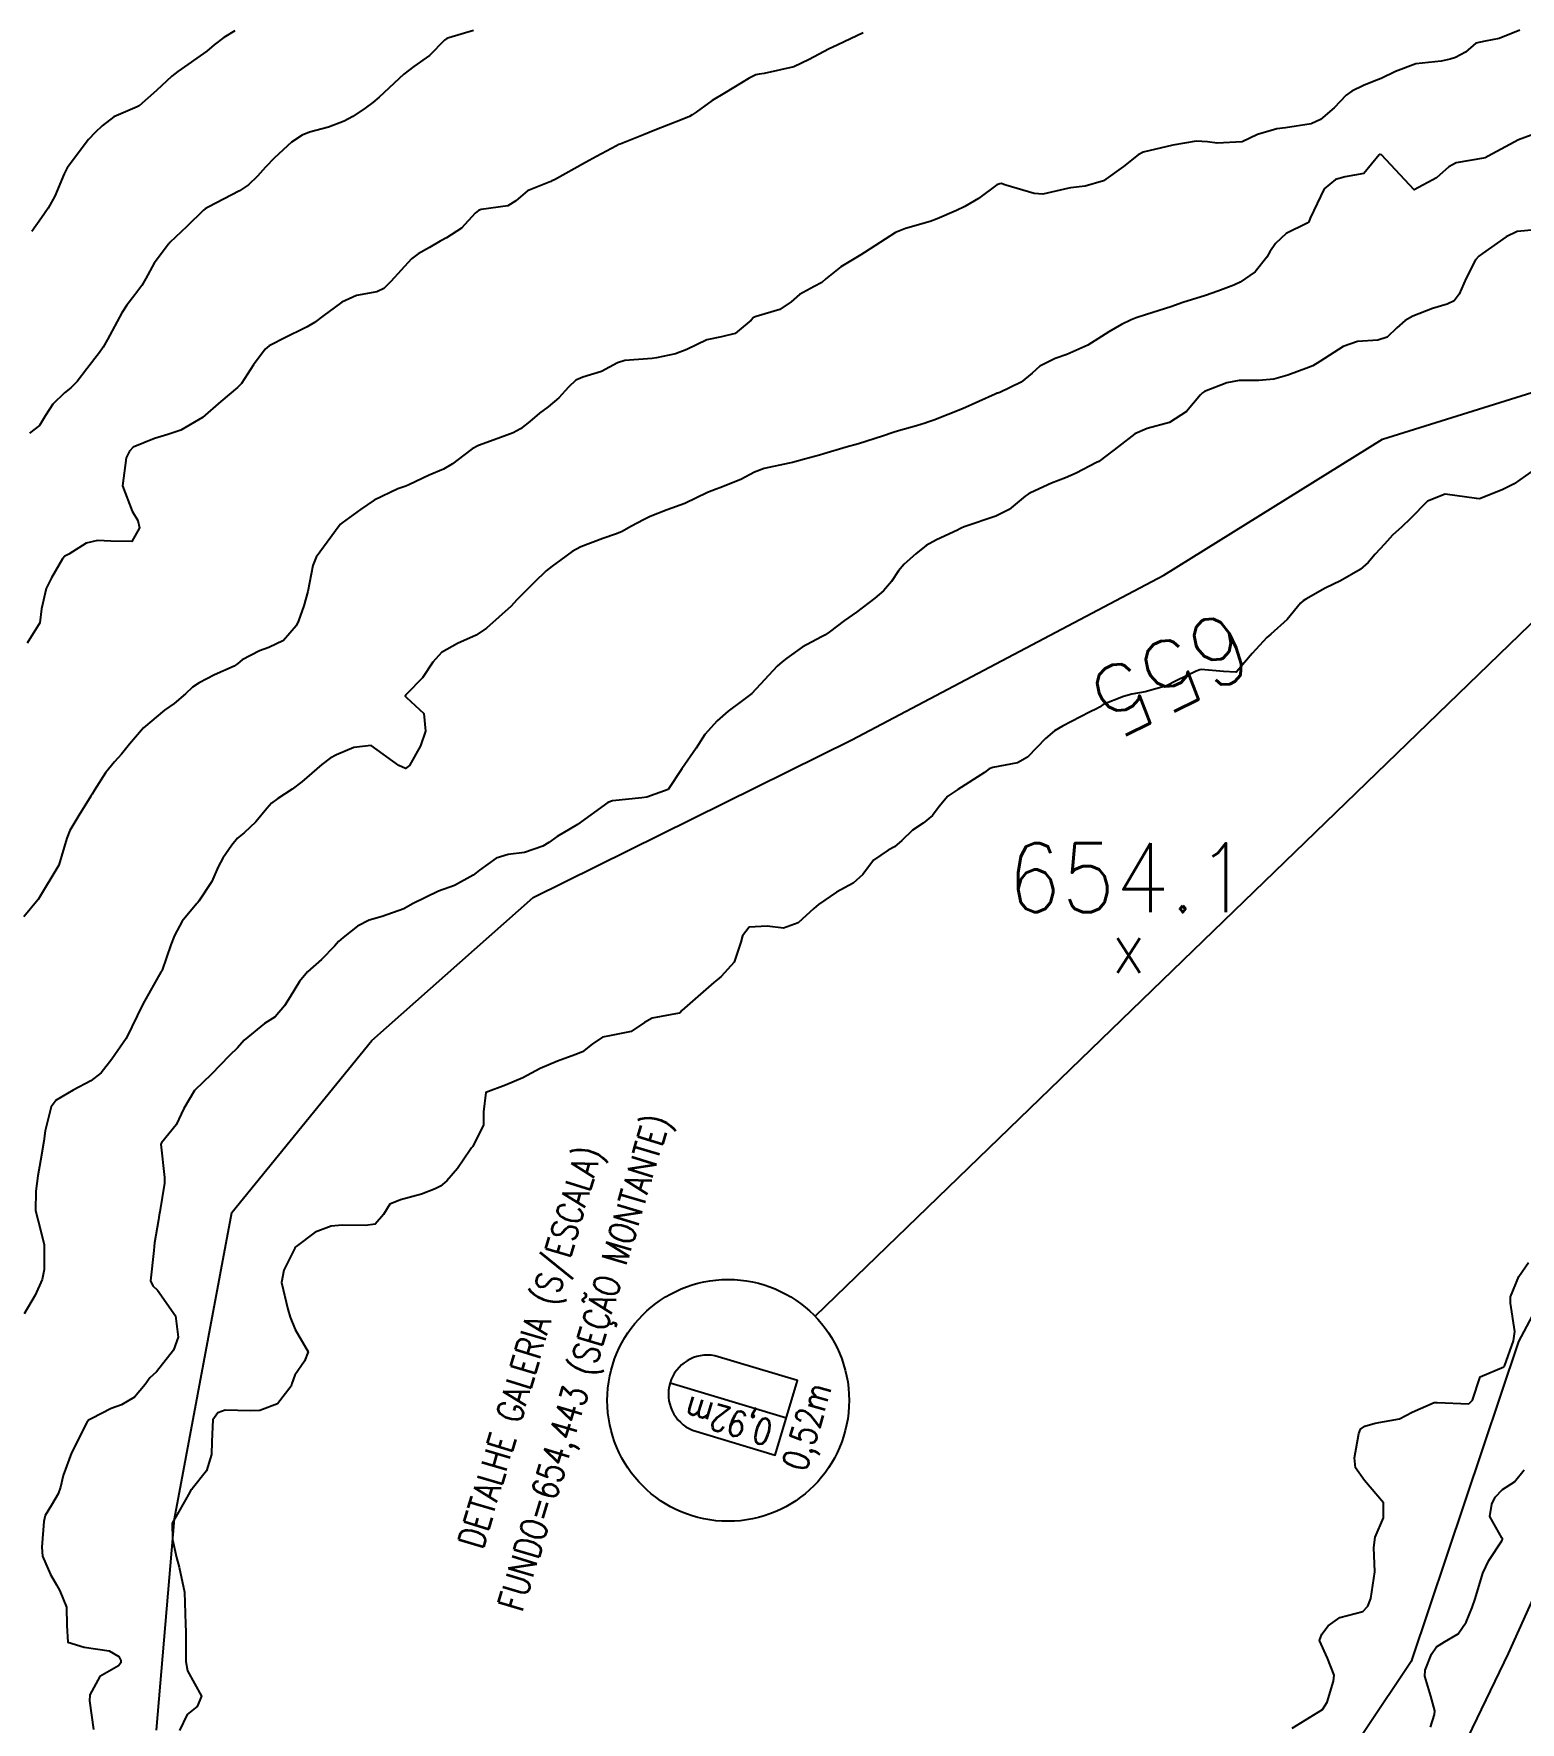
# Model space of a CAD drawing. Header units: metres. Extents: x 292545 to 299085, y 7450245 to 7463078.
# Drawn here: x 296495.3 to 296581.4, y 7460554.3 to 7460652 of the extents above; entities that cross this region are included whole.
import ezdxf
from ezdxf.enums import TextEntityAlignment as Align

# ---------------------------------------------------------------- set-up
doc = ezdxf.new("R2010")
doc.units = ezdxf.units.M
doc.linetypes.add('CONTINUO', pattern=[0])
for name, color, linetype in [('Cotas', 45, 'Continuous'), ('Curvas de Nivel 1m', 11, 'Continuous'), ('Curvas de Nivel 5m', 15, 'Continuous'), ('Hidrografia', 140, 'Continuous'), ('Linha Férrea', 20, 'Continuous'), ('Pontos Cotados', 45, 'Continuous'), ('TEXTO', 45, 'Continuous')]:
    doc.layers.add(name, color=color, linetype=linetype)
doc.styles.add('ROMANS', font='romans', dxfattribs={"height": 0.2})
doc.styles.add('Style-STANDARD', font='STANDARD.shx')

# ---------------------------------------------------------------- blocks, each defined once
blk = doc.blocks.new('ELVTXT_3')
at = {"layer": 'Pontos Cotados', "linetype": 'Continuous', "style": 'Style-STANDARD'}
for s, height, p in [('654.1', 4, (0, 4)), ('x', 3, (0, 0))]:
    blk.add_text(s, height=height, dxfattribs=at).set_placement(p, align=Align.MIDDLE_CENTER)

msp = doc.modelspace()

# ---------------------------------------------------------------- linework, layer by layer
at = {"layer": 'Curvas de Nivel 1m', "flags": 128}
for points, elevation in [([(296581.356, 7460652.259), (296580.176, 7460651.773), (296579.349, 7460651.605), (296578.812, 7460651.502), (296578.213, 7460650.971), (296577.649, 7460650.668), (296577.339, 7460650.567), (296576.803, 7460650.453), (296575.336, 7460650.3), (296574.173, 7460649.859), (296573.327, 7460649.453), (296573.026, 7460649.332), (296572.311, 7460649.04), (296571.643, 7460648.722), (296571.314, 7460648.481), (296570.607, 7460647.756), (296569.826, 7460647.072), (296569.29, 7460646.838), (296567.788, 7460646.595), (296567.287, 7460646.544), (296566.185, 7460646.21), (296565.28, 7460645.795), (296563.84, 7460645.703), (296563.279, 7460645.787), (296562.617, 7460645.819), (296561.277, 7460645.604), (296559.565, 7460645.196), (296559.271, 7460645.045), (296558.411, 7460644.356), (296557.256, 7460643.526), (296556.195, 7460643.231), (296555.355, 7460643.135), (296555.251, 7460643.11), (296553.752, 7460642.756), (296553.246, 7460642.801), (296551.611, 7460643.286), (296551.335, 7460643.37), (296551.254, 7460643.367), (296551.085, 7460643.292), (296550.026, 7460642.517), (296549.234, 7460642.046), (296548.739, 7460641.809), (296547.627, 7460641.334), (296547.221, 7460641.182), (296545.796, 7460640.775), (296545.215, 7460640.543), (296543.428, 7460639.387), (296543.201, 7460639.248), (296542.043, 7460638.553), (296541.187, 7460637.852), (296540.941, 7460637.657), (296540.508, 7460637.417), (296539.653, 7460636.948), (296539.169, 7460636.529), (296538.526, 7460636.076), (296537.156, 7460635.684), (296537.001, 7460635.616), (296536.857, 7460635.463), (296535.927, 7460634.691), (296535.143, 7460634.498), (296534.292, 7460634.338), (296533.136, 7460633.773), (296532.482, 7460633.51), (296531.374, 7460633.282), (296531.129, 7460633.253), (296529.539, 7460633.134), (296529.124, 7460632.989), (296528.186, 7460632.495), (296527.112, 7460632.172), (296526.699, 7460631.994), (296526.275, 7460631.588), (296525.729, 7460630.968), (296525.096, 7460630.458), (296524.606, 7460630.089), (296524.048, 7460629.61), (296523.51, 7460629.185), (296523.076, 7460628.943), (296521.981, 7460628.545), (296521.069, 7460628.217), (296520.703, 7460628.018), (296520.213, 7460627.659), (296519.563, 7460627.157), (296519.051, 7460626.854), (296518.22, 7460626.504), (296517.037, 7460625.947), (296516.859, 7460625.869), (296516.399, 7460625.7), (296515.026, 7460625.056), (296514.243, 7460624.505), (296513.178, 7460623.738), (296513.087, 7460623.665), (296513.011, 7460623.572), (296511.671, 7460621.76), (296511.47, 7460621.278), (296511.185, 7460619.767), (296510.955, 7460618.929), (296510.649, 7460618.07), (296510.517, 7460617.774), (296509.788, 7460616.928), (296508.93, 7460616.53), (296508.388, 7460616.336), (296507.395, 7460615.805), (296507.128, 7460615.6), (296506.918, 7460615.452), (296505.789, 7460614.948), (296504.903, 7460614.488), (296504.51, 7460614.232), (296504.104, 7460613.848), (296503.452, 7460613.29), (296502.883, 7460612.889), (296501.681, 7460611.878), (296500.863, 7460610.935), (296500.404, 7460610.348), (296499.993, 7460609.899), (296499.469, 7460609.279), (296498.828, 7460608.264), (296498.701, 7460608.035), (296498.626, 7460607.912), (296497.937, 7460606.793), (296497.414, 7460605.924), (296497.228, 7460605.495), (296496.773, 7460603.93), (296495.566, 7460601.948), (296494.743, 7460600.94)], 658), ([(296543.35, 7460652.088), (296541.882, 7460651.402), (296541.34, 7460651.142), (296540.208, 7460650.547), (296539.33, 7460650.126), (296537.612, 7460649.742), (296537.325, 7460649.708), (296537.129, 7460649.658), (296536.745, 7460649.466), (296535.863, 7460648.926), (296535.31, 7460648.605), (296534.609, 7460648.182), (296533.665, 7460647.496), (296533.447, 7460647.343), (296533.291, 7460647.26), (296532.872, 7460647.09), (296531.282, 7460646.464), (296530.628, 7460646.188), (296529.274, 7460645.663), (296529.198, 7460645.627), (296529.059, 7460645.552), (296527.899, 7460644.932), (296527.263, 7460644.584), (296525.463, 7460643.597), (296525.325, 7460643.526), (296525.251, 7460643.501), (296523.903, 7460642.954), (296523.234, 7460642.378), (296522.767, 7460642.089), (296521.226, 7460641.872), (296521.063, 7460641.814), (296520.885, 7460641.653), (296520.079, 7460640.797), (296519.209, 7460640.234), (296518.841, 7460640.039), (296518.235, 7460639.68), (296517.574, 7460639.311), (296517.196, 7460639.026), (296515.992, 7460637.708), (296515.597, 7460637.293), (296515.174, 7460637.114), (296514.005, 7460636.897), (296513.165, 7460636.516), (296512.714, 7460636.19), (296512.137, 7460635.75), (296511.573, 7460635.331), (296511.146, 7460635.083), (296509.738, 7460634.38), (296509.136, 7460634.081), (296508.943, 7460633.984), (296508.711, 7460633.794), (296508.037, 7460632.888), (296507.342, 7460631.808), (296507.236, 7460631.683), (296507.109, 7460631.578), (296506.156, 7460630.765), (296505.083, 7460629.84), (296503.828, 7460629.1), (296503.073, 7460628.86), (296502.309, 7460628.629), (296501.065, 7460628.113), (296500.855, 7460627.883), (296500.668, 7460627.495), (296500.449, 7460625.889), (296501.021, 7460624.421), (296501.344, 7460623.877), (296501.44, 7460623.444), (296501.001, 7460622.658), (296499.787, 7460622.684), (296499.001, 7460622.711), (296498.346, 7460622.57), (296497.342, 7460621.927), (296497.116, 7460621.804), (296496.989, 7460621.658), (296496.353, 7460620.559), (296496.03, 7460619.944), (296495.775, 7460618.771), (296495.662, 7460617.949), (296494.931, 7460616.773)], 659), ([(296506.954, 7460652.209), (296506.318, 7460651.82), (296505.763, 7460651.401), (296505.335, 7460651.036), (296503.662, 7460649.855), (296503.32, 7460649.581), (296502.427, 7460648.753), (296501.414, 7460647.879), (296501.347, 7460647.835), (296501.302, 7460647.816), (296499.96, 7460647.233), (296499.285, 7460646.724), (296498.873, 7460646.32), (296498.488, 7460645.918), (296497.256, 7460644.285), (296497.07, 7460643.932), (296496.537, 7460642.64), (296496.148, 7460641.941), (296495.773, 7460641.396), (296495.213, 7460640.606)], 661), ([(296582.025, 7460646.183), (296581.283, 7460645.897), (296579.532, 7460644.956), (296579.36, 7460644.87), (296579.271, 7460644.842), (296577.671, 7460644.572), (296577.263, 7460644.346), (296576.534, 7460643.71), (296575.243, 7460643.01), (296573.352, 7460645.029), (296573.273, 7460645.065), (296573.245, 7460645.059), (296573.216, 7460645.031), (296572.339, 7460643.957), (296571.254, 7460643.771), (296570.697, 7460643.612), (296570.045, 7460643.068), (296569.226, 7460641.377), (296569.15, 7460641.154), (296569.045, 7460641.082), (296567.836, 7460640.475), (296567.211, 7460639.905), (296566.891, 7460639.418), (296566.708, 7460639.105), (296566.042, 7460638.26), (296565.181, 7460637.66), (296564.804, 7460637.5), (296563.876, 7460637.139), (296563.17, 7460636.897), (296561.847, 7460636.482), (296561.164, 7460636.233), (296559.757, 7460635.789), (296559.157, 7460635.607), (296558.867, 7460635.492), (296558.304, 7460635.208), (296557.566, 7460634.799), (296557.146, 7460634.523), (296556.352, 7460634.017), (296555.135, 7460633.484), (296554.466, 7460633.25), (296553.579, 7460632.81), (296553.12, 7460632.408), (296552.5, 7460631.888), (296551.256, 7460631.288), (296551.143, 7460631.25), (296551.102, 7460631.235), (296550.995, 7460631.185), (296549.093, 7460630.341), (296547.427, 7460629.675), (296547.085, 7460629.556), (296546.924, 7460629.502), (296546.426, 7460629.347), (296545.381, 7460629.056), (296545.079, 7460628.963), (296544.464, 7460628.756), (296543.072, 7460628.317), (296542.354, 7460628.113), (296541.066, 7460627.732), (296540.819, 7460627.659), (296539.942, 7460627.421), (296539.256, 7460627.232), (296539.059, 7460627.188), (296537.615, 7460626.891), (296537.051, 7460626.675), (296536.258, 7460626.255), (296535.037, 7460625.761), (296534.824, 7460625.694), (296534.332, 7460625.487), (296533.026, 7460624.857), (296531.99, 7460624.483), (296531.019, 7460624.112), (296530.631, 7460623.92), (296529.936, 7460623.541), (296529.341, 7460623.215), (296529.008, 7460623.074), (296528.271, 7460622.827), (296527.001, 7460622.357), (296526.499, 7460622.084), (296525.831, 7460621.592), (296525.344, 7460621.24), (296524.983, 7460620.953), (296524.3, 7460620.279), (296523.614, 7460619.613), (296523.297, 7460619.28), (296522.956, 7460618.913), (296521.536, 7460617.641), (296520.939, 7460617.238), (296519.849, 7460616.746), (296518.928, 7460616.228), (296518.433, 7460615.677), (296517.828, 7460614.768), (296516.895, 7460613.83), (296516.834, 7460613.761), (296516.829, 7460613.701), (296516.892, 7460613.639), (296517.908, 7460612.71), (296518.006, 7460611.683), (296517.718, 7460610.829), (296517.073, 7460609.697), (296516.841, 7460609.526), (296516.462, 7460609.704), (296514.86, 7460610.848), (296513.849, 7460610.739), (296512.851, 7460610.307), (296512.479, 7460610.115), (296512.003, 7460609.753), (296510.833, 7460608.752), (296510.278, 7460608.326), (296509.449, 7460607.784), (296509.091, 7460607.517), (296508.817, 7460607.198), (296508.18, 7460606.426), (296507.494, 7460605.803), (296507.121, 7460605.483), (296506.792, 7460605.088), (296506.273, 7460604.332), (296506.004, 7460603.828), (296505.621, 7460602.974), (296504.879, 7460601.839), (296504.819, 7460601.773), (296504.752, 7460601.714), (296503.904, 7460600.685), (296503.462, 7460599.853), (296503.259, 7460599.321), (296502.763, 7460597.859), (296502.742, 7460597.82), (296502.702, 7460597.766), (296501.635, 7460595.876), (296500.663, 7460593.89), (296499.844, 7460592.699), (296499.225, 7460591.904), (296498.628, 7460591.442), (296497.599, 7460590.896), (296496.617, 7460590.33), (296496.33, 7460589.934), (296495.986, 7460588.552), (296495.898, 7460587.947), (296495.709, 7460586.812), (296495.56, 7460585.95), (296495.444, 7460585.061), (296495.422, 7460583.951), (296495.729, 7460582.743), (296495.922, 7460581.946), (296495.917, 7460580.527), (296495.802, 7460579.947), (296495.398, 7460579.037), (296494.768, 7460577.957)], 657), ([(296583.075, 7460640.765), (296581.22, 7460640.604), (296580.572, 7460640.296), (296579.207, 7460639.328), (296578.993, 7460639.174), (296578.789, 7460638.964), (296578.255, 7460637.901), (296577.851, 7460636.973), (296577.563, 7460636.582), (296577.167, 7460636.399), (296576.313, 7460636.142), (296575.16, 7460635.695), (296574.733, 7460635.439), (296574.252, 7460635.019), (296573.685, 7460634.487), (296573.146, 7460634.308), (296571.961, 7460634.226), (296571.142, 7460633.941), (296569.785, 7460633.07), (296569.377, 7460632.828), (296569.128, 7460632.728), (296567.924, 7460632.289), (296567.117, 7460632.053), (296566.252, 7460631.977), (296565.116, 7460631.97), (296564.409, 7460631.841), (296563.106, 7460631.332), (296562.992, 7460631.264), (296562.878, 7460631.152), (296562.069, 7460630.184), (296561.087, 7460629.551), (296559.791, 7460629.189), (296559.08, 7460628.884), (296558.131, 7460628.151), (296557.064, 7460627.35), (296556.988, 7460627.297), (296556.862, 7460627.222), (296555.68, 7460626.607), (296555.05, 7460626.349), (296554.253, 7460626.044), (296553.036, 7460625.475), (296552.906, 7460625.4), (296552.732, 7460625.273), (296551.788, 7460624.519), (296551.021, 7460624.132), (296549.198, 7460623.501), (296549.014, 7460623.424), (296548.942, 7460623.392), (296548.798, 7460623.322), (296547.588, 7460622.75), (296546.999, 7460622.42), (296546.386, 7460621.952), (296545.72, 7460621.353), (296545.386, 7460620.957), (296544.978, 7460620.341), (296544.525, 7460619.811), (296544.025, 7460619.374), (296542.955, 7460618.573), (296542.265, 7460618.082), (296541.378, 7460617.406), (296541.115, 7460617.233), (296540.939, 7460617.145), (296539.815, 7460616.536), (296538.92, 7460615.899), (296538.656, 7460615.694), (296538.359, 7460615.438), (296536.897, 7460613.871), (296536.674, 7460613.683), (296536.351, 7460613.465), (296535.527, 7460612.834), (296534.881, 7460612.285), (296534.171, 7460611.491), (296533.669, 7460610.69), (296532.843, 7460609.51), (296532.046, 7460608.302), (296530.826, 7460607.86), (296530.535, 7460607.824), (296528.824, 7460607.657), (296528.554, 7460607.554), (296526.81, 7460606.281), (296526.371, 7460606.021), (296525.618, 7460605.592), (296525.149, 7460605.245), (296524.794, 7460605.02), (296523.74, 7460604.664), (296522.787, 7460604.55), (296522.093, 7460604.327), (296521.124, 7460603.646), (296520.937, 7460603.483), (296520.77, 7460603.349), (296519.671, 7460602.754), (296518.76, 7460602.418), (296517.255, 7460601.692), (296516.75, 7460601.401), (296515.5, 7460600.958), (296514.743, 7460600.753), (296514.062, 7460600.404), (296513.233, 7460599.735), (296512.967, 7460599.5), (296512.725, 7460599.245), (296511.987, 7460598.477), (296511.177, 7460597.763), (296510.697, 7460597.194), (296510.157, 7460596.306), (296509.843, 7460595.778), (296509.3, 7460595.157), (296508.673, 7460594.768), (296507.511, 7460593.807), (296507.113, 7460593.356), (296506.649, 7460592.921), (296506.119, 7460592.347), (296505.601, 7460591.83), (296504.623, 7460590.886), (296504.001, 7460589.846), (296503.556, 7460588.893), (296502.706, 7460587.859), (296502.67, 7460587.771), (296502.889, 7460585.857), (296502.884, 7460585.532), (296502.616, 7460583.859), (296502.605, 7460583.797), (296502.536, 7460583.403), (296502.309, 7460582.071), (296502.292, 7460581.863), (296502.266, 7460581.619), (296502.07, 7460579.866), (296502.21, 7460579.585), (296502.488, 7460579.332), (296503.532, 7460577.849), (296503.686, 7460576.617), (296503.409, 7460575.856), (296502.43, 7460574.61), (296502.04, 7460574.261), (296501.764, 7460573.877), (296501.155, 7460573.14), (296500.405, 7460572.704), (296499.808, 7460572.49), (296498.674, 7460571.907), (296498.495, 7460571.806), (296498.391, 7460571.682), (296497.495, 7460569.923), (296497.027, 7460568.597), (296496.867, 7460567.932), (296496.739, 7460567.542), (296496.337, 7460566.895), (296495.983, 7460566.288), (296495.898, 7460565.944), (296495.793, 7460564.461), (296495.827, 7460563.945), (296496.292, 7460562.869), (296496.638, 7460562.287), (296496.834, 7460561.932), (296497.216, 7460560.978), (296497.236, 7460559.925), (296497.284, 7460558.965), (296498.241, 7460558.674), (296499.679, 7460558.455), (296500.235, 7460558.136), (296500.352, 7460557.889), (296500.354, 7460557.766), (296500.228, 7460557.595), (296499.151, 7460556.968), (296498.574, 7460555.906), (296498.551, 7460555.555), (296498.777, 7460553.904)], 656), ([(296576.193, 7460554.047), (296576.422, 7460554.766), (296576.435, 7460554.988), (296576.211, 7460555.843), (296575.864, 7460556.994), (296575.879, 7460557.343), (296576.242, 7460558.266), (296576.538, 7460558.698), (296577.001, 7460558.983), (296577.791, 7460559.441), (296578.264, 7460560.108), (296578.608, 7460560.965), (296578.776, 7460561.46), (296579.219, 7460562.956), (296579.566, 7460563.689), (296580.321, 7460564.823), (296580.356, 7460564.906), (296580.359, 7460564.94), (296580.324, 7460565.007), (296579.624, 7460566.239), (296579.741, 7460566.949), (296579.942, 7460567.353), (296580.356, 7460567.801), (296581.049, 7460568.246), (296581.625, 7460568.927)], 656)]:
    msp.add_lwpolyline(points, dxfattribs=dict(at, elevation=elevation))
at = {"layer": 'Curvas de Nivel 5m', "flags": 128}
for points, elevation in [([(296520.775, 7460652.225), (296519.345, 7460651.805), (296519.244, 7460651.771), (296519.098, 7460651.672), (296518.231, 7460650.784), (296517.327, 7460650.14), (296516.744, 7460649.699), (296515.309, 7460648.373), (296514.959, 7460648.07), (296514.504, 7460647.728), (296513.785, 7460647.246), (296513.291, 7460646.976), (296512.392, 7460646.643), (296511.282, 7460646.341), (296510.865, 7460646.18), (296510.251, 7460645.775), (296509.264, 7460644.865), (296508.738, 7460644.315), (296508.264, 7460643.8), (296507.756, 7460643.294), (296507.24, 7460642.962), (296505.414, 7460642.016), (296505.234, 7460641.911), (296505.142, 7460641.841), (296504.177, 7460640.892), (296503.204, 7460639.955), (296503.155, 7460639.909), (296503.118, 7460639.861), (296502.288, 7460638.773), (296501.809, 7460637.874), (296501.583, 7460637.47), (296501.169, 7460636.929), (296500.711, 7460636.336), (296500.427, 7460635.891), (296499.588, 7460634.354), (296499.345, 7460633.907), (296499.13, 7460633.59), (296498.387, 7460632.651), (296497.828, 7460631.923), (296497.473, 7460631.56), (296497.103, 7460631.261), (296496.432, 7460630.597), (296496, 7460629.941), (296495.648, 7460629.373), (296495.073, 7460628.93)], 660), ([(296582.342, 7460626.921), (296581.043, 7460625.991), (296580.336, 7460625.651), (296579.035, 7460625.132), (296578.854, 7460625.143), (296577.037, 7460625.404), (296576.024, 7460624.995), (296575.022, 7460623.965), (296574.531, 7460623.501), (296574, 7460623.02), (296573.534, 7460622.495), (296572.996, 7460621.926), (296572.574, 7460621.451), (296572.124, 7460621.043), (296570.976, 7460620.381), (296570.089, 7460619.952), (296568.965, 7460619.33), (296568.816, 7460619.23), (296568.662, 7460619.083), (296567.899, 7460618.145), (296566.945, 7460617.299), (296566.725, 7460617.103), (296565.874, 7460616.171), (296564.985, 7460615.129), (296564.913, 7460615.1), (296564.205, 7460615.137), (296562.914, 7460615.247), (296562.829, 7460615.236), (296562.626, 7460615.153), (296561.474, 7460614.598), (296560.904, 7460614.303), (296559.663, 7460613.951), (296558.899, 7460613.819), (296558.411, 7460613.692), (296557.242, 7460613.217), (296557.03, 7460613.08), (296556.891, 7460612.994), (296556.439, 7460612.777), (296554.88, 7460611.97), (296554.43, 7460611.702), (296553.9, 7460611.26), (296553.391, 7460610.739), (296552.857, 7460610.178), (296552.278, 7460609.849), (296550.847, 7460609.586), (296550.642, 7460609.497), (296550.372, 7460609.297), (296548.833, 7460608.308), (296548.24, 7460607.914), (296547.734, 7460607.331), (296547.357, 7460606.793), (296546.808, 7460606.358), (296546.205, 7460605.943), (296545.581, 7460605.352), (296545.164, 7460604.99), (296544.794, 7460604.792), (296543.947, 7460604.211), (296543.328, 7460603.382), (296542.768, 7460602.887), (296541.791, 7460602.371), (296540.755, 7460601.657), (296540.486, 7460601.414), (296539.572, 7460600.596), (296538.736, 7460600.283), (296537.789, 7460600.398), (296536.736, 7460600.338), (296536.359, 7460599.833), (296536.256, 7460599.465), (296535.876, 7460598.304), (296535.124, 7460597.476), (296534.885, 7460597.294), (296534.7, 7460597.139), (296532.846, 7460595.508), (296532.767, 7460595.424), (296532.681, 7460595.364), (296531.121, 7460595.081), (296530.672, 7460594.816), (296529.902, 7460594.304), (296528.66, 7460594.053), (296528.257, 7460593.966), (296527.654, 7460593.57), (296527.093, 7460593.131), (296526.647, 7460592.953), (296525.641, 7460592.592), (296524.639, 7460592.169), (296523.634, 7460591.615), (296522.629, 7460591.195), (296521.487, 7460590.778), (296521.367, 7460589.642), (296521.352, 7460588.892), (296520.742, 7460587.648), (296520.67, 7460587.561), (296520.581, 7460587.443), (296519.857, 7460586.37), (296519.238, 7460585.663), (296518.873, 7460585.354), (296518.558, 7460585.194), (296517.769, 7460584.895), (296516.551, 7460584.554), (296515.943, 7460584.312), (296515.561, 7460583.71), (296515.091, 7460583.158), (296514.533, 7460583.071), (296513.183, 7460583.09), (296512.532, 7460583.03), (296511.606, 7460582.68), (296510.514, 7460581.865), (296510.466, 7460581.818), (296510.436, 7460581.771), (296509.797, 7460580.48), (296509.666, 7460579.778), (296510.021, 7460578.231), (296510.162, 7460577.773), (296510.462, 7460577.053), (296511.213, 7460575.762), (296510.987, 7460575.215), (296510.429, 7460574.416), (296510.271, 7460573.925), (296510.224, 7460573.772), (296509.428, 7460572.759), (296508.402, 7460572.364), (296507.856, 7460572.343), (296506.401, 7460572.381), (296505.983, 7460572.24), (296505.687, 7460571.827), (296505.629, 7460570.579), (296505.619, 7460569.828), (296505.318, 7460568.876), (296504.491, 7460567.839), (296504.419, 7460567.772), (296504.35, 7460567.636), (296503.692, 7460566.49), (296503.334, 7460565.855), (296503.359, 7460564.9), (296503.589, 7460563.851), (296503.745, 7460563.296), (296504.047, 7460561.844), (296504.106, 7460559.992), (296504.11, 7460559.842), (296504.117, 7460559.707), (296504.121, 7460557.842), (296504.225, 7460557.309), (296505.034, 7460555.832), (296504.786, 7460555.245), (296504.192, 7460554.77), (296503.753, 7460553.846)], 655), ([(296568.192, 7460553.977), (296569.941, 7460555.064), (296570.207, 7460555.478), (296570.574, 7460556.702), (296570.612, 7460557.056), (296570.238, 7460558.041), (296569.771, 7460559.065), (296569.893, 7460559.428), (296570.261, 7460559.902), (296570.941, 7460560.379), (296572.27, 7460560.737), (296572.567, 7460561.036), (296572.74, 7460561.496), (296572.976, 7460563.03), (296572.909, 7460564.436), (296572.992, 7460565.03), (296573.474, 7460566.163), (296573.473, 7460567.023), (296572.362, 7460568.311), (296571.848, 7460569.045), (296571.789, 7460569.636), (296572.036, 7460571.044), (296572.143, 7460571.295), (296572.397, 7460571.458), (296572.992, 7460571.625), (296574.402, 7460571.886), (296575.136, 7460572.272), (296576.411, 7460572.827), (296576.572, 7460572.828), (296578.411, 7460572.761), (296578.623, 7460572.967), (296579.069, 7460574.318), (296580.442, 7460574.886), (296580.467, 7460574.916), (296580.476, 7460574.94), (296581.001, 7460576.391), (296581.082, 7460576.934), (296580.83, 7460578.586), (296580.82, 7460578.937), (296581.304, 7460580.129), (296581.872, 7460580.926)], 655)]:
    msp.add_lwpolyline(points, dxfattribs=dict(at, elevation=elevation))
at = {"layer": 'Hidrografia'}
msp.add_lwpolyline([(296502.421, 7460553.87), (296503.458, 7460566.097), (296506.796, 7460583.824), (296514.89, 7460593.772), (296524.227, 7460602.061), (296542.696, 7460611.18), (296560.749, 7460620.714), (296573.408, 7460628.589), (296586.688, 7460632.734), (296596.856, 7460636.257), (296602.251, 7460638.744), (296604.741, 7460636.257), (296601.214, 7460624.03), (296599.139, 7460612.631), (296591.876, 7460597.709), (296586.481, 7460586.104), (296581.293, 7460576.363), (296575.069, 7460557.844), (296567.184, 7460546.03)], dxfattribs=at)
at = {"layer": 'Linha Férrea', "linetype": 'Continuous'}
msp.add_lwpolyline([(296622.479, 7460662.311), (296618.35, 7460649.84), (296614.847, 7460639.885), (296610.569, 7460628.36), (296606.049, 7460616.606), (296600.9, 7460604.089), (296594.868, 7460589.931), (296588.822, 7460576.326), (296580.685, 7460558.297), (296571.337, 7460538.899), (296564.861, 7460524.098), (296556.21, 7460504.004), (296548.901, 7460485.685), (296542.361, 7460467.475), (296536.527, 7460448.156), (296533.485, 7460436.551), (296529.401, 7460417.838)], dxfattribs=at)
at = {"layer": 'TEXTO', "linetype": 'CONTINUO'}
for points in [[(296611.479, 7460646.393, 0), (296540.56, 7460577.819, 0)], [(296533.46, 7460571.224, 0), (296538.249, 7460569.789, 0), (296539.541, 7460574.1, 0), (296534.751, 7460575.535, 0)], [(296532.161, 7460573.962, 0), (296538.895, 7460571.944, 0)]]:
    msp.add_polyline3d(points, dxfattribs=at)
msp.add_circle((296535.528, 7460572.953), 7, dxfattribs=at)
msp.add_arc((296534.328, 7460573.313), 2.262, 79.20194, 247.43276, dxfattribs=at)

# ---------------------------------------------------------------- block references
at = {"layer": 'Pontos Cotados', "linetype": 'Continuous'}
msp.add_blockref('ELVTXT_3', (296558.723, 7460599.2, 654.13), dxfattribs=at)

# ---------------------------------------------------------------- texts
at = {"layer": 'Cotas', "style": 'Style-STANDARD'}
msp.add_text('655', height=4, rotation=206.16996, dxfattribs=at).set_placement((296561.176, 7460614.966, 655), align=Align.MIDDLE_CENTER)
at = {"layer": 'TEXTO', "style": 'ROMANS', "width": 0.8}
for s, rotation, p in [('FUNDO=654,443 (SEÇÃO MONTANTE)', 73.31735, (296523.6, 7460560.645)), ('DETALHE GALERIA (S/ESCALA)', 73.31735, (296521.303, 7460564.275)), ('0,52m', 73.31735, (296540.044, 7460568.771)), ('0,92m', 163.31735, (296538.224, 7460571.734))]:
    msp.add_text(s, height=1.5, rotation=rotation, dxfattribs=at).set_placement(p)

doc.saveas('drawing.dxf')
